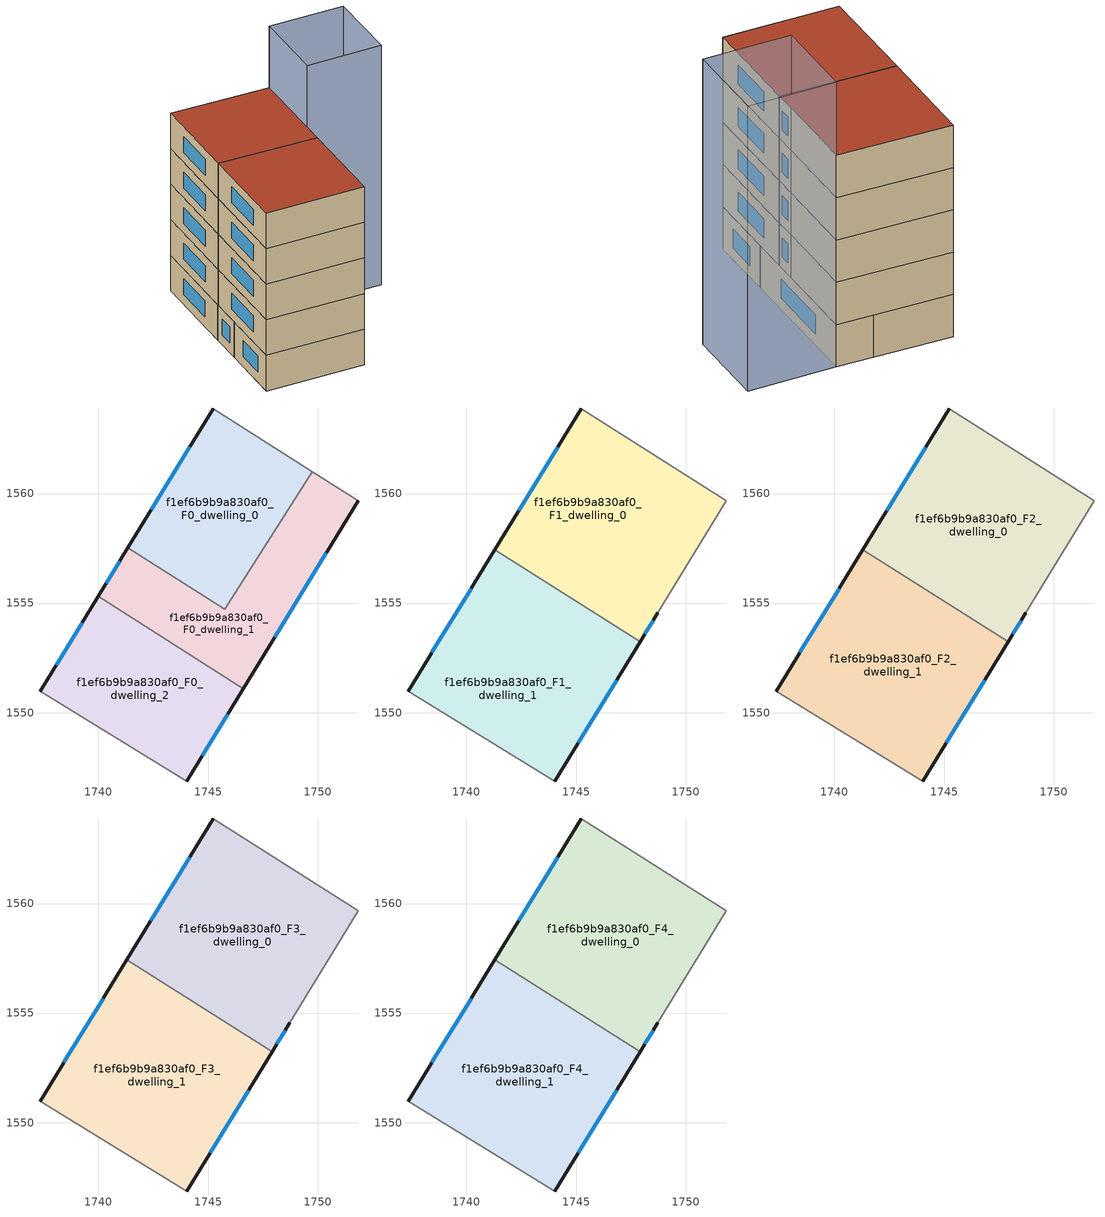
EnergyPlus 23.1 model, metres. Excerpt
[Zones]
f1ef6b9b9a830af0_F0_dwelling_0
 floor ground (EU_floor_Construction): 1749.76,1561 1745.76,1554.71 1741.35,1557.52 1745.24,1563.87 z0
 wall outside (EU_wall_Construction): 1745.24,1563.87 1741.35,1557.52 z0:3
 wall adiabatic (EU_wall_Construction): 1749.76,1561 1745.24,1563.87 z0:3
 wall to f1ef6b9b9a830af0_F0_dwelling_1 (EU_wall_Construction): 1741.35,1557.52 1745.75,1554.71 1749.76,1561 z0:3
 window (EU_Window_Construction): 1744.17,1562.13 1742.42,1559.27 z0.83:2.17
f1ef6b9b9a830af0_F0_dwelling_1
 floor ground (EU_floor_Construction): 1751.84,1559.67 1746.61,1551.08 1739.99,1555.3 1741.35,1557.52 1745.76,1554.71 1749.76,1561 z0
 wall outside (EU_wall_Construction): 1746.61,1551.08 1751.84,1559.67 / 1741.35,1557.52 1739.99,1555.3 z0:3
 wall adiabatic (EU_wall_Construction): 1751.84,1559.67 1749.76,1561 z0:3
 wall to f1ef6b9b9a830af0_F0_dwelling_2 (EU_wall_Construction): 1739.99,1555.3 1746.61,1551.09 z0:3
 window (EU_Window_Construction): 1748.05,1553.45 1750.41,1557.31 / 1740.97,1556.91 1740.36,1555.91 z0.83:2.17
f1ef6b9b9a830af0_F0_dwelling_2
 floor ground (EU_floor_Construction): 1746.61,1551.08 1744.04,1546.86 1737.33,1550.97 1739.99,1555.3 z0
 wall outside (EU_wall_Construction): 1739.99,1555.3 1737.33,1550.97 / 1744.04,1546.86 1746.61,1551.08 z0:3
 wall adiabatic (EU_wall_Construction): 1737.33,1550.97 1744.04,1546.86 z0:3
 window (EU_Window_Construction): 1739.26,1554.11 1738.06,1552.16 / 1744.75,1548.02 1745.91,1549.92 z0.83:2.17
f1ef6b9b9a830af0_F1_dwelling_0
 floor to f1ef6b9b9a830af0_F0_dwelling_0 (EU_floor_Construction): 1749.76,1561 1745.75,1554.71 1741.35,1557.52 1745.24,1563.87 z3
 floor to f1ef6b9b9a830af0_F0_dwelling_1 (EU_floor_Construction): 1751.84,1559.67 1747.92,1553.23 1741.3,1557.44 1741.35,1557.52 1745.75,1554.71 1749.76,1561 z3
 wall outside (EU_wall_Construction): 1747.92,1553.23 1748.74,1554.57 / 1745.24,1563.87 1741.3,1557.44 z3:6
 wall adiabatic (EU_wall_Construction): 1748.74,1554.57 1751.84,1559.67 1745.24,1563.87 z3:6
 wall to f1ef6b9b9a830af0_F1_dwelling_1 (EU_wall_Construction): 1741.3,1557.44 1747.92,1553.23 z3:6
 window (EU_Window_Construction): 1748.15,1553.6 1748.52,1554.2 / 1744.16,1562.1 1742.38,1559.21 z3.83:5.17
f1ef6b9b9a830af0_F1_dwelling_1
 floor to f1ef6b9b9a830af0_F0_dwelling_1 (EU_floor_Construction): 1747.92,1553.23 1746.61,1551.09 1739.99,1555.3 1741.3,1557.44 z3
 floor to f1ef6b9b9a830af0_F0_dwelling_2 (EU_floor_Construction): 1746.61,1551.09 1744.04,1546.86 1737.33,1550.97 1739.99,1555.3 z3
 wall outside (EU_wall_Construction): 1744.04,1546.86 1747.92,1553.23 / 1741.3,1557.44 1737.33,1550.97 z3:6
 wall adiabatic (EU_wall_Construction): 1737.33,1550.97 1744.04,1546.86 z3:6
 window (EU_Window_Construction): 1745.11,1548.61 1746.85,1551.48 / 1740.21,1555.66 1738.42,1552.75 z3.83:5.17
f1ef6b9b9a830af0_F2_dwelling_0
 floor to f1ef6b9b9a830af0_F1_dwelling_0 (EU_floor_Construction): 1751.84,1559.67 1748.74,1554.57 1747.92,1553.23 1741.3,1557.44 1745.24,1563.87 z6
 wall outside (EU_wall_Construction): 1747.92,1553.23 1748.74,1554.57 / 1745.24,1563.87 1741.3,1557.44 z6:9
 wall adiabatic (EU_wall_Construction): 1748.74,1554.57 1751.84,1559.67 1745.24,1563.87 z6:9
 wall to f1ef6b9b9a830af0_F2_dwelling_1 (EU_wall_Construction): 1741.3,1557.44 1747.92,1553.23 z6:9
 window (EU_Window_Construction): 1748.15,1553.6 1748.52,1554.2 / 1744.16,1562.1 1742.38,1559.21 z6.83:8.17
f1ef6b9b9a830af0_F2_dwelling_1
 floor to f1ef6b9b9a830af0_F1_dwelling_1 (EU_floor_Construction): 1747.92,1553.23 1744.04,1546.86 1737.33,1550.97 1741.3,1557.44 z6
 wall outside (EU_wall_Construction): 1744.04,1546.86 1747.92,1553.23 / 1741.3,1557.44 1737.33,1550.97 z6:9
 wall adiabatic (EU_wall_Construction): 1737.33,1550.97 1744.04,1546.86 z6:9
 window (EU_Window_Construction): 1745.11,1548.61 1746.85,1551.48 / 1740.21,1555.66 1738.42,1552.75 z6.83:8.17
f1ef6b9b9a830af0_F3_dwelling_0
 floor to f1ef6b9b9a830af0_F2_dwelling_0 (EU_floor_Construction): 1751.84,1559.67 1748.74,1554.57 1747.92,1553.23 1741.3,1557.44 1745.24,1563.87 z9
 wall outside (EU_wall_Construction): 1747.92,1553.23 1748.74,1554.57 / 1745.24,1563.87 1741.3,1557.44 z9:12
 wall adiabatic (EU_wall_Construction): 1748.74,1554.57 1751.84,1559.67 1745.24,1563.87 z9:12
 wall to f1ef6b9b9a830af0_F3_dwelling_1 (EU_wall_Construction): 1741.3,1557.44 1747.92,1553.23 z9:12
 window (EU_Window_Construction): 1748.15,1553.6 1748.52,1554.2 / 1744.16,1562.1 1742.38,1559.21 z9.83:11.17
f1ef6b9b9a830af0_F3_dwelling_1
 floor to f1ef6b9b9a830af0_F2_dwelling_1 (EU_floor_Construction): 1747.92,1553.23 1744.04,1546.86 1737.33,1550.97 1741.3,1557.44 z9
 wall outside (EU_wall_Construction): 1744.04,1546.86 1747.92,1553.23 / 1741.3,1557.44 1737.33,1550.97 z9:12
 wall adiabatic (EU_wall_Construction): 1737.33,1550.97 1744.04,1546.86 z9:12
 window (EU_Window_Construction): 1745.11,1548.61 1746.85,1551.48 / 1740.21,1555.66 1738.42,1552.75 z9.83:11.17
f1ef6b9b9a830af0_F4_dwelling_0
 floor to f1ef6b9b9a830af0_F3_dwelling_0 (EU_floor_Construction): 1751.84,1559.67 1748.74,1554.57 1747.92,1553.23 1741.3,1557.44 1745.24,1563.87 z12
 wall outside (EU_wall_Construction): 1747.92,1553.23 1748.74,1554.57 / 1745.24,1563.87 1741.3,1557.44 z12:15
 wall adiabatic (EU_wall_Construction): 1748.74,1554.57 1751.84,1559.67 1745.24,1563.87 z12:15
 wall to f1ef6b9b9a830af0_F4_dwelling_1 (EU_wall_Construction): 1741.3,1557.44 1747.92,1553.23 z12:15
 window (EU_Window_Construction): 1748.15,1553.6 1748.52,1554.2 / 1744.16,1562.1 1742.38,1559.21 z12.83:14.17
 roof outside (EU_roof_Construction): 1748.74,1554.57 1751.84,1559.67 1745.24,1563.87 1741.3,1557.44 1747.92,1553.23 z15
f1ef6b9b9a830af0_F4_dwelling_1
 floor to f1ef6b9b9a830af0_F3_dwelling_1 (EU_floor_Construction): 1747.92,1553.23 1744.04,1546.86 1737.33,1550.97 1741.3,1557.44 z12
 wall outside (EU_wall_Construction): 1744.04,1546.86 1747.92,1553.23 / 1741.3,1557.44 1737.33,1550.97 z12:15
 wall adiabatic (EU_wall_Construction): 1737.33,1550.97 1744.04,1546.86 z12:15
 window (EU_Window_Construction): 1745.11,1548.61 1746.85,1551.48 / 1740.21,1555.66 1738.42,1552.75 z12.83:14.17
 roof outside (EU_roof_Construction): 1744.04,1546.86 1747.92,1553.23 1741.3,1557.44 1737.33,1550.97 z15
shading: 1748.74,1554.57 1751.84,1559.67 / 1751.84,1559.67 1756.95,1556.57 / 1756.95,1556.57 1753.84,1551.46 / 1753.84,1551.46 1748.74,1554.57 z0:20.2
[Building]
EU S2 Campaign: North Axis=0; Terrain=City; Solar Distribution=FullExterior
[Site:Location]
Lyon-Bron: Latitude=45.75; Longitude=5; Time Zone=1; Elevation=198
[SizingPeriod:WeatherFileDays]
AnnualSizingPeriod: Begin Month=1; Begin Day of Month=1; End Month=12; End Day of Month=31; Day of Week for Start Day=Monday; Use Weather File Daylight Saving Period=No; Use Weather File Rain and Snow Indicators=No
[MATERIAL]
EU_InternalMass_Material: Roughness=MediumRough; Thickness=0.1; Conductivity=1; Density=1800; Specific Heat=900; Thermal Absorptance=0.9; Solar Absorptance=0.7; Visible Absorptance=0.7
[MATERIAL:NOMASS] Roughness=MediumRough; Thermal Absorptance=0.9; Solar Absorptance=0.7; Visible Absorptance=0.7
Name | Thermal Resistance
EU_wall_NoMass | 0.87146
EU_roof_NoMass | 0.842276
EU_floor_NoMass | 0.496999
[WINDOWMATERIAL:SIMPLEGLAZINGSYSTEM]
EU_Window_SimpleGlazing: UFactor=2.2525; Solar Heat Gain Coefficient=0.76; Visible Transmittance=0.76
[CONSTRUCTION]
EU_wall_Construction: EU_wall_NoMass
EU_roof_Construction: EU_roof_NoMass
EU_floor_Construction: EU_floor_NoMass
EU_Window_Construction: EU_Window_SimpleGlazing
EU_InternalMass_Construction: EU_InternalMass_Material
[ZONE] Type=1; Multiplier=1; Ceiling Height=autocalculate; Floor Area=autocalculate; Part of Total Floor Area=Yes
Name | Volume
f1ef6b9b9a830af0_F0_dwelling_0 | 118.248
f1ef6b9b9a830af0_F1_dwelling_0 | 177.351
f1ef6b9b9a830af0_F2_dwelling_0; f1ef6b9b9a830af0_F3_dwelling_0; f1ef6b9b9a830af0_F4_dwelling_0 | 177.387
f1ef6b9b9a830af0_F0_dwelling_1 | 118.183
f1ef6b9b9a830af0_F1_dwelling_1 | 177.357
f1ef6b9b9a830af0_F2_dwelling_1; f1ef6b9b9a830af0_F3_dwelling_1; f1ef6b9b9a830af0_F4_dwelling_1 | 177.37
f1ef6b9b9a830af0_F0_dwelling_2 | 118.252
[INTERNALMASS] Construction=EU_InternalMass_Construction
Name | Zone or ZoneList | Surface Area
f1ef6b9b9a830af0_F0_dwelling_0_EU_InternalMass | f1ef6b9b9a830af0_F0_dwelling_0 | 39.4153
f1ef6b9b9a830af0_F0_dwelling_1_EU_InternalMass | f1ef6b9b9a830af0_F0_dwelling_1 | 39.4151
f1ef6b9b9a830af0_F0_dwelling_2_EU_InternalMass | f1ef6b9b9a830af0_F0_dwelling_2 | 39.4199
f1ef6b9b9a830af0_F1_dwelling_0_EU_InternalMass | f1ef6b9b9a830af0_F1_dwelling_0 | 59.13
f1ef6b9b9a830af0_F1_dwelling_1_EU_InternalMass | f1ef6b9b9a830af0_F1_dwelling_1 | 59.1248
f1ef6b9b9a830af0_F2_dwelling_0_EU_InternalMass | f1ef6b9b9a830af0_F2_dwelling_0 | 59.13
f1ef6b9b9a830af0_F2_dwelling_1_EU_InternalMass | f1ef6b9b9a830af0_F2_dwelling_1 | 59.1248
f1ef6b9b9a830af0_F3_dwelling_0_EU_InternalMass | f1ef6b9b9a830af0_F3_dwelling_0 | 59.13
f1ef6b9b9a830af0_F3_dwelling_1_EU_InternalMass | f1ef6b9b9a830af0_F3_dwelling_1 | 59.1248
f1ef6b9b9a830af0_F4_dwelling_0_EU_InternalMass | f1ef6b9b9a830af0_F4_dwelling_0 | 59.13
f1ef6b9b9a830af0_F4_dwelling_1_EU_InternalMass | f1ef6b9b9a830af0_F4_dwelling_1 | 59.1248
[OTHEREQUIPMENT] Fuel Type=Electricity; Design Level Calculation Method=Watts/Area; Power per Zone Floor Area=1; Fraction Latent=0; Fraction Radiant=0; Fraction Lost=0; Carbon Dioxide Generation Rate=0; EndUse Subcategory=EU_Step8_InternalGains
Name | Zone or ZoneList or Space or SpaceList | Schedule
EU_Step8_InternalGain_f1ef6b9b9a830af0_F0_dwelling_0_f000 | f1ef6b9b9a830af0_F0_dwelling_0 | EU_Step8_GainSchedule_f1ef6b9b9a830af0_F0_dwelling_0_f000
EU_Step8_InternalGain_f1ef6b9b9a830af0_F0_dwelling_1_f000 | f1ef6b9b9a830af0_F0_dwelling_1 | EU_Step8_GainSchedule_f1ef6b9b9a830af0_F0_dwelling_1_f000
EU_Step8_InternalGain_f1ef6b9b9a830af0_F0_dwelling_2_f000 | f1ef6b9b9a830af0_F0_dwelling_2 | EU_Step8_GainSchedule_f1ef6b9b9a830af0_F0_dwelling_2_f000
EU_Step8_InternalGain_f1ef6b9b9a830af0_F1_dwelling_0_f000 | f1ef6b9b9a830af0_F1_dwelling_0 | EU_Step8_GainSchedule_f1ef6b9b9a830af0_F1_dwelling_0_f000
EU_Step8_InternalGain_f1ef6b9b9a830af0_F1_dwelling_1_f000 | f1ef6b9b9a830af0_F1_dwelling_1 | EU_Step8_GainSchedule_f1ef6b9b9a830af0_F1_dwelling_1_f000
EU_Step8_InternalGain_f1ef6b9b9a830af0_F2_dwelling_0_f000 | f1ef6b9b9a830af0_F2_dwelling_0 | EU_Step8_GainSchedule_f1ef6b9b9a830af0_F2_dwelling_0_f000
EU_Step8_InternalGain_f1ef6b9b9a830af0_F2_dwelling_1_f000 | f1ef6b9b9a830af0_F2_dwelling_1 | EU_Step8_GainSchedule_f1ef6b9b9a830af0_F2_dwelling_1_f000
EU_Step8_InternalGain_f1ef6b9b9a830af0_F3_dwelling_0_f000 | f1ef6b9b9a830af0_F3_dwelling_0 | EU_Step8_GainSchedule_f1ef6b9b9a830af0_F3_dwelling_0_f000
EU_Step8_InternalGain_f1ef6b9b9a830af0_F3_dwelling_1_f000 | f1ef6b9b9a830af0_F3_dwelling_1 | EU_Step8_GainSchedule_f1ef6b9b9a830af0_F3_dwelling_1_f000
EU_Step8_InternalGain_f1ef6b9b9a830af0_F4_dwelling_0_f000 | f1ef6b9b9a830af0_F4_dwelling_0 | EU_Step8_GainSchedule_f1ef6b9b9a830af0_F4_dwelling_0_f000
EU_Step8_InternalGain_f1ef6b9b9a830af0_F4_dwelling_1_f000 | f1ef6b9b9a830af0_F4_dwelling_1 | EU_Step8_GainSchedule_f1ef6b9b9a830af0_F4_dwelling_1_f000
[ZONEVENTILATION:DESIGNFLOWRATE] Schedule=EU_AlwaysOn; Design Flow Rate Calculation Method=AirChanges/Hour; Air Changes per Hour=0.425; Ventilation Type=Natural; Fan Pressure Rise=0; Fan Total Efficiency=1; Constant Term Coefficient=1; Temperature Term Coefficient=0; Velocity Term Coefficient=0; Velocity Squared Term Coefficient=0; Minimum Indoor Temperature=-100; Maximum Indoor Temperature=100; Delta Temperature=-100; Minimum Outdoor Temperature=-100; Maximum Outdoor Temperature=100; Maximum Wind Speed=40
Name | Zone or ZoneList or Space or SpaceList
EU_ConstantAir_f1ef6b9b9a830af0_F0_dwelling_0 | f1ef6b9b9a830af0_F0_dwelling_0
EU_ConstantAir_f1ef6b9b9a830af0_F0_dwelling_1 | f1ef6b9b9a830af0_F0_dwelling_1
EU_ConstantAir_f1ef6b9b9a830af0_F0_dwelling_2 | f1ef6b9b9a830af0_F0_dwelling_2
EU_ConstantAir_f1ef6b9b9a830af0_F1_dwelling_0 | f1ef6b9b9a830af0_F1_dwelling_0
EU_ConstantAir_f1ef6b9b9a830af0_F1_dwelling_1 | f1ef6b9b9a830af0_F1_dwelling_1
EU_ConstantAir_f1ef6b9b9a830af0_F2_dwelling_0 | f1ef6b9b9a830af0_F2_dwelling_0
EU_ConstantAir_f1ef6b9b9a830af0_F2_dwelling_1 | f1ef6b9b9a830af0_F2_dwelling_1
EU_ConstantAir_f1ef6b9b9a830af0_F3_dwelling_0 | f1ef6b9b9a830af0_F3_dwelling_0
EU_ConstantAir_f1ef6b9b9a830af0_F3_dwelling_1 | f1ef6b9b9a830af0_F3_dwelling_1
EU_ConstantAir_f1ef6b9b9a830af0_F4_dwelling_0 | f1ef6b9b9a830af0_F4_dwelling_0
EU_ConstantAir_f1ef6b9b9a830af0_F4_dwelling_1 | f1ef6b9b9a830af0_F4_dwelling_1
[HVACTEMPLATE:THERMOSTAT] Constant Heating Setpoint=20; Constant Cooling Setpoint=50
EU_HeatOnly_f1ef6b9b9a830af0_F0_dwelling_0; EU_HeatOnly_f1ef6b9b9a830af0_F0_dwelling_1; EU_HeatOnly_f1ef6b9b9a830af0_F0_dwelling_2; EU_HeatOnly_f1ef6b9b9a830af0_F1_dwelling_0; EU_HeatOnly_f1ef6b9b9a830af0_F1_dwelling_1; EU_HeatOnly_f1ef6b9b9a830af0_F2_dwelling_0; EU_HeatOnly_f1ef6b9b9a830af0_F2_dwelling_1; EU_HeatOnly_f1ef6b9b9a830af0_F3_dwelling_0; EU_HeatOnly_f1ef6b9b9a830af0_F3_dwelling_1; EU_HeatOnly_f1ef6b9b9a830af0_F4_dwelling_0; EU_HeatOnly_f1ef6b9b9a830af0_F4_dwelling_1
[HVACTEMPLATE:ZONE:IDEALLOADSAIRSYSTEM] System Availability Schedule=EU_AlwaysOn; Maximum Heating Supply Air Temperature=50; Minimum Cooling Supply Air Temperature=13; Maximum Heating Supply Air Humidity Ratio=0.0156; Minimum Cooling Supply Air Humidity Ratio=0.0077; Heating Limit=NoLimit; Cooling Limit=NoLimit; Heating Availability Schedule=EU_AlwaysOn; Cooling Availability Schedule=EU_CoolingOff; Dehumidification Control Type=ConstantSensibleHeatRatio; Cooling Sensible Heat Ratio=0.7; Dehumidification Setpoint=60; Humidification Control Type=None; Humidification Setpoint=30; Outdoor Air Method=None; Outdoor Air Flow Rate per Person=0.00944; Outdoor Air Flow Rate per Zone Floor Area=0; Outdoor Air Flow Rate per Zone=0; Demand Controlled Ventilation Type=None; Outdoor Air Economizer Type=NoEconomizer; Heat Recovery Type=None; Sensible Heat Recovery Effectiveness=0.7; Latent Heat Recovery Effectiveness=0.65
Name | Template Thermostat
f1ef6b9b9a830af0_F0_dwelling_0 | EU_HeatOnly_f1ef6b9b9a830af0_F0_dwelling_0
f1ef6b9b9a830af0_F0_dwelling_1 | EU_HeatOnly_f1ef6b9b9a830af0_F0_dwelling_1
f1ef6b9b9a830af0_F0_dwelling_2 | EU_HeatOnly_f1ef6b9b9a830af0_F0_dwelling_2
f1ef6b9b9a830af0_F1_dwelling_0 | EU_HeatOnly_f1ef6b9b9a830af0_F1_dwelling_0
f1ef6b9b9a830af0_F1_dwelling_1 | EU_HeatOnly_f1ef6b9b9a830af0_F1_dwelling_1
f1ef6b9b9a830af0_F2_dwelling_0 | EU_HeatOnly_f1ef6b9b9a830af0_F2_dwelling_0
f1ef6b9b9a830af0_F2_dwelling_1 | EU_HeatOnly_f1ef6b9b9a830af0_F2_dwelling_1
f1ef6b9b9a830af0_F3_dwelling_0 | EU_HeatOnly_f1ef6b9b9a830af0_F3_dwelling_0
f1ef6b9b9a830af0_F3_dwelling_1 | EU_HeatOnly_f1ef6b9b9a830af0_F3_dwelling_1
f1ef6b9b9a830af0_F4_dwelling_0 | EU_HeatOnly_f1ef6b9b9a830af0_F4_dwelling_0
f1ef6b9b9a830af0_F4_dwelling_1 | EU_HeatOnly_f1ef6b9b9a830af0_F4_dwelling_1
[SIZING:ZONE] Zone Cooling Design Supply Air Temperature Input Method=SupplyAirTemperature; Zone Cooling Design Supply Air Temperature=13; Zone Heating Design Supply Air Temperature Input Method=SupplyAirTemperature; Zone Heating Design Supply Air Temperature=50; Zone Cooling Design Supply Air Humidity Ratio=0.008; Zone Heating Design Supply Air Humidity Ratio=0.008; Cooling Design Air Flow Method=DesignDay; Cooling Design Air Flow Rate=0; Cooling Minimum Air Flow per Zone Floor Area=0.000762; Cooling Minimum Air Flow=0; Cooling Minimum Air Flow Fraction=0.2; Heating Design Air Flow Method=DesignDay; Heating Design Air Flow Rate=0; Heating Maximum Air Flow per Zone Floor Area=0.002032; Heating Maximum Air Flow=0.141576; Heating Maximum Air Flow Fraction=0.3; Account for Dedicated Outdoor Air System=No; Dedicated Outdoor Air System Control Strategy=NeutralSupplyAir; Dedicated Outdoor Air Low Setpoint Temperature for Design=autosize; Dedicated Outdoor Air High Setpoint Temperature for Design=autosize; Zone Load Sizing Method=Sensible Load Only No Latent Load; Zone Latent Cooling Design Supply Air Humidity Ratio Input Method=HumidityRatioDifference; Zone Cooling Design Supply Air Humidity Ratio Difference=0.005; Zone Latent Heating Design Supply Air Humidity Ratio Input Method=HumidityRatioDifference; Zone Humidification Design Supply Air Humidity Ratio Difference=0.005
f1ef6b9b9a830af0_F0_dwelling_0; f1ef6b9b9a830af0_F0_dwelling_1; f1ef6b9b9a830af0_F0_dwelling_2; f1ef6b9b9a830af0_F1_dwelling_0; f1ef6b9b9a830af0_F1_dwelling_1; f1ef6b9b9a830af0_F2_dwelling_0; f1ef6b9b9a830af0_F2_dwelling_1; f1ef6b9b9a830af0_F3_dwelling_0; f1ef6b9b9a830af0_F3_dwelling_1; f1ef6b9b9a830af0_F4_dwelling_0; f1ef6b9b9a830af0_F4_dwelling_1
[SCHEDULE:CONSTANT]
Name | Hourly Value
EU_AlwaysOn | 1
EU_CoolingOff | 0
[SCHEDULE:FILE] Column Number=1; Rows to Skip at Top=0; Number of Hours of Data=8760; Column Separator=Comma; Interpolate to Timestep=No; Minutes per Item=60; Adjust Schedule for Daylight Savings=Yes
Name | File
EU_Step8_GainSchedule_f1ef6b9b9a830af0_F0_dwelling_0_f000 | ../../schedules/f1ef6b9b9a830af0/f1ef6b9b9a830af0_F0_dwelling_0_f000_gain.csv
EU_Step8_GainSchedule_f1ef6b9b9a830af0_F0_dwelling_1_f000 | ../../schedules/f1ef6b9b9a830af0/f1ef6b9b9a830af0_F0_dwelling_1_f000_gain.csv
EU_Step8_GainSchedule_f1ef6b9b9a830af0_F0_dwelling_2_f000 | ../../schedules/f1ef6b9b9a830af0/f1ef6b9b9a830af0_F0_dwelling_2_f000_gain.csv
EU_Step8_GainSchedule_f1ef6b9b9a830af0_F1_dwelling_0_f000 | ../../schedules/f1ef6b9b9a830af0/f1ef6b9b9a830af0_F1_dwelling_0_f000_gain.csv
EU_Step8_GainSchedule_f1ef6b9b9a830af0_F1_dwelling_1_f000 | ../../schedules/f1ef6b9b9a830af0/f1ef6b9b9a830af0_F1_dwelling_1_f000_gain.csv
EU_Step8_GainSchedule_f1ef6b9b9a830af0_F2_dwelling_0_f000 | ../../schedules/f1ef6b9b9a830af0/f1ef6b9b9a830af0_F2_dwelling_0_f000_gain.csv
EU_Step8_GainSchedule_f1ef6b9b9a830af0_F2_dwelling_1_f000 | ../../schedules/f1ef6b9b9a830af0/f1ef6b9b9a830af0_F2_dwelling_1_f000_gain.csv
EU_Step8_GainSchedule_f1ef6b9b9a830af0_F3_dwelling_0_f000 | ../../schedules/f1ef6b9b9a830af0/f1ef6b9b9a830af0_F3_dwelling_0_f000_gain.csv
EU_Step8_GainSchedule_f1ef6b9b9a830af0_F3_dwelling_1_f000 | ../../schedules/f1ef6b9b9a830af0/f1ef6b9b9a830af0_F3_dwelling_1_f000_gain.csv
EU_Step8_GainSchedule_f1ef6b9b9a830af0_F4_dwelling_0_f000 | ../../schedules/f1ef6b9b9a830af0/f1ef6b9b9a830af0_F4_dwelling_0_f000_gain.csv
EU_Step8_GainSchedule_f1ef6b9b9a830af0_F4_dwelling_1_f000 | ../../schedules/f1ef6b9b9a830af0/f1ef6b9b9a830af0_F4_dwelling_1_f000_gain.csv
